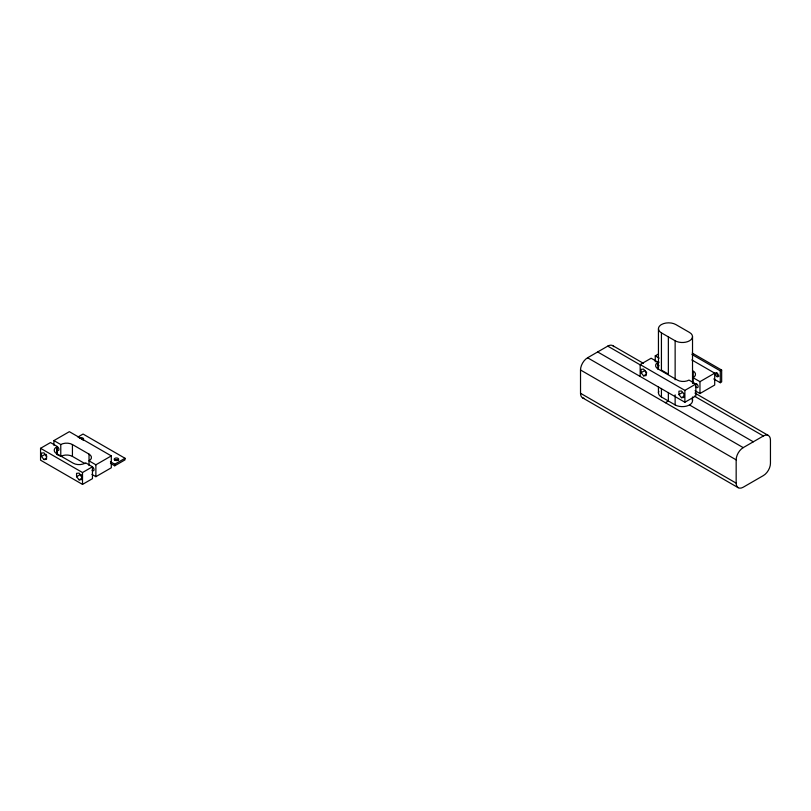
<?xml version="1.0" encoding="UTF-8"?>
<svg xmlns="http://www.w3.org/2000/svg" width="811" height="811" viewBox="0 0 811 811"><rect width="100%" height="100%" fill="white"/><g stroke="black" fill="none" stroke-linecap="round" stroke-linejoin="round"><path stroke-width="1.22" d="M57.348 446.516L56.658 446.912A8.242 4.754 0 0 0 54.317 450.896L54.53 451.514A8.242 4.754 0 0 0 56.658 453.643L73.254 463.223A8.242 4.754 0 0 0 84.912 463.223L85.601 462.828L92.454 466.781L92.454 478.662L82.509 484.4L40.55 460.172L40.55 448.301L50.495 442.563L57.348 446.516L57.348 454.829M53.921 445.33L53.921 440.576L69.351 431.675L111.31 455.904L111.31 467.775L95.88 476.686L91.967 474.415M41.452 456.441L41.452 453.075L43.976 452.852L46.501 455.995L46.501 459.35L43.976 459.584L41.452 456.441L44.879 454.464L46.774 456.816M77.917 437.017L83.057 434.047L125.026 458.276L125.026 459.857L114.736 465.798L110.428 463.314M43.976 459.584L46.551 458.093M40.55 448.301L82.509 472.529L92.454 466.781M53.921 440.576L60.774 444.54A8.242 4.754 0 0 1 72.432 444.54L89.028 454.119A8.242 4.754 0 0 1 89.028 460.851L95.88 464.804L111.31 455.904M76.558 476.706L79.985 474.729L82.509 477.872L79.083 479.848L76.558 476.706L76.558 473.34L79.083 473.117L81.607 476.26L81.607 479.625L79.083 479.848M110.428 461.723L114.736 464.216L125.026 458.276M584.052 398.302A9.975 5.758 -60 0 1 580.524 393.284L580.524 369.998A9.975 5.758 -60 0 1 587.58 357.773L607.753 346.125A9.975 5.758 -60 0 1 613.866 346.672M640.173 376.446L640.173 364.565L651.142 358.229L658.005 362.193L658.005 369.319M655.258 361.797L655.258 355.857L658.42 354.032M641.085 372.705L641.085 369.34L643.599 369.117L646.124 372.259L646.124 375.625L643.599 375.848L641.085 372.705L644.857 370.536M643.599 375.848L646.428 374.216M640.173 364.565L684.879 390.375L695.848 384.039L695.848 395.92L684.879 402.246L597.666 351.954M693.111 383.644L693.111 370.982A8.242 4.754 0 0 1 693.111 377.703L699.964 381.667L714.704 373.151L714.704 385.032L699.964 393.538L695.068 390.709M678.929 394.562L678.929 391.196L681.453 390.973L683.977 394.105L683.977 397.471L681.453 397.694L678.929 394.562L682.7 392.382M691.945 354.488L720.29 370.86L721.658 370.069L721.658 381.94L720.29 382.731L713.751 378.95M665.405 402.702L668.355 400.999L668.355 392.443M681.453 397.694L684.281 396.062M736.165 483.143L736.165 459.857A9.975 5.758 -60 0 1 743.221 447.631L763.394 435.983A9.975 5.758 -60 0 1 770.45 440.059L770.45 463.355A9.975 5.758 -60 0 1 763.394 475.57L743.221 487.218A9.975 5.758 -60 0 1 736.165 483.143L580.524 393.284M661.431 332.865L675.137 340.782A10.178 5.88 0 0 0 689.543 340.782A10.178 5.88 0 0 0 689.543 332.469L675.827 324.552A10.178 5.88 0 0 0 661.431 324.552L660.549 325.13A10.178 5.88 0 0 0 661.431 332.865L661.431 370.1L668.355 374.104L668.355 336.869M692.219 353.069L721.658 370.069M691.813 359.932L714.704 373.151M655.258 355.857L659.181 358.117M695.848 384.039L688.995 380.085A8.242 4.754 0 0 1 677.337 380.085L658.005 368.924A8.242 4.754 0 0 1 658.005 362.193M612.741 345.638L643.437 363.348M694.946 393.092L768.382 435.497M607.753 346.125L640.639 365.112M694.348 396.123L763.394 435.983M689.472 404.953L753.307 441.813M658.796 391.318A10.178 5.88 0 0 0 661.431 396.995L675.137 404.912A10.178 5.88 0 0 0 688.539 405.419L689.543 404.912A10.178 5.88 0 0 0 692.178 399.235M587.58 357.773L743.221 447.631M580.524 369.998L736.165 459.857M582.592 397.856L738.233 487.715M56.861 454.15L60.774 456.411A8.242 4.754 0 0 1 72.432 456.411L84.881 463.598M645.485 371.316L646.742 372.888M720.29 370.86L720.29 382.731M699.964 381.667L699.964 393.538M692.523 336.626L692.523 383.157M692.523 396.984L692.523 400.756M684.879 390.375L684.879 402.246M675.137 340.782L675.137 379.771M675.137 394.856L675.137 404.912M661.431 388.439L661.431 396.995M658.441 328.708L658.441 368.954M658.441 386.553L658.441 392.838M114.736 464.216L114.736 465.798M95.88 464.804L95.88 476.686M89.028 454.119L89.028 465.595M82.509 472.529L82.509 484.4M72.432 444.54L72.432 456.411M60.774 444.54L60.774 456.411M56.658 446.912L56.658 454.038M46.622 455.356A2.23 1.287 60 0 1 46.045 454.363M57.348 446.679A2.23 1.287 60 0 1 58.929 449.406A2.23 1.287 60 0 1 57.348 450.318M82.509 476.321A2.23 1.287 60 0 1 81.718 475.621M81.394 475.145A2.23 1.287 60 0 1 81.141 474.628M92.048 466.771A2.23 1.287 60 0 1 94.025 469.67A2.23 1.287 60 0 1 92.048 470.289M79.417 438.356A2.23 1.287 0 0 1 82.702 437.97A2.23 1.287 0 0 1 82.925 439.907M114.523 460.202A2.23 1.287 0 0 1 118.386 460.202M81.343 439.288A2.23 1.287 0 0 1 83.28 439.937M659.1 365.771A2.23 1.287 60 0 1 657.326 363.896M657.326 362.071A2.23 1.287 60 0 1 659.1 362.253M695.169 383.927A2.23 1.287 60 0 1 697.44 384.657A2.23 1.287 60 0 1 697.744 387.496A2.23 1.287 60 0 1 695.422 386.269M693.111 382.853A8.242 4.754 0 0 1 693.821 383.319M719.022 376.051A2.23 1.287 60 0 1 717.269 374.915A2.23 1.287 60 0 1 716.711 372.675M115.334 460.374A2.23 1.287 0 0 0 118.68 459.259A2.23 1.287 0 0 0 115.334 458.144A2.23 1.287 0 0 0 115.334 460.374M715.282 373.901A2.23 1.287 60 0 0 717.654 376.851A2.23 1.287 60 0 0 717.654 373.689A2.23 1.287 60 0 0 715.282 373.901"/></g></svg>
